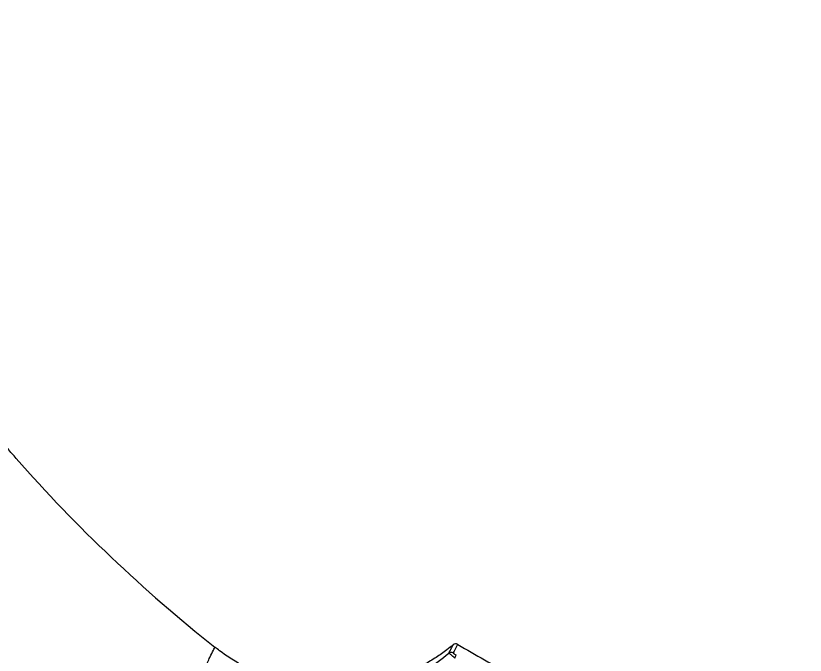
# Model space of a CAD drawing. Header units: millimetres. Extents: x -7245 to 6306, y -6696 to 5973.
# Drawn here: x -2664.7 to -2456.4, y 1996.9 to 2165.5 of the extents above; entities that cross this region are included whole.
import ezdxf

# ---------------------------------------------------------------- set-up
doc = ezdxf.new("R2010")
doc.units = ezdxf.units.MM
for name, color, linetype in [('DIKOM_ОБЪЕКТ', 7, 'Continuous'), ('DIKOM_РАЗМЕР_ЗОНА', 7, 'Continuous'), ('DIKOM_РАЗМЕР_ОБЪЕКТА', 7, 'Continuous')]:
    doc.layers.add(name, color=color, linetype=linetype)
doc.styles.add('style1', font='arial.ttf', dxfattribs={"width": 0.8})
doc.dimstyles.new('1-50', dxfattribs={"dimtxt": 300, "dimasz": 200, "dimexe": 100, "dimexo": 0, "dimgap": 100, "dimtad": 1, "dimtxsty": 'style1', "dimcen": 200, "dimclrd": 7, "dimclre": 7, "dimclrt": 7, "dimadec": 1, "dimazin": 2, "dimtfac": 1, "dimtmove": 0, "dimatfit": 2, "dimfxl": 0, "dimlwd": 25, "dimlwe": 18, "dimarcsym": 0})

# ---------------------------------------------------------------- blocks, each defined once
blk = doc.blocks.new('*D10')
at = {"layer": 'Defpoints', "color": 0, "transparency": 16777216}
for p in [(-4365.71, 2792.53), (4306.16, 475.6), (4306.16, -5965.27)]:
    blk.add_point(p, dxfattribs=at)
at = {"layer": 'DIKOM_РАЗМЕР_ОБЪЕКТА', "color": 7, "lineweight": 18, "transparency": 16777216}
for p, q in [((-4365.71, 2792.53), (-4365.71, -6065.27)), ((4306.16, 475.6), (4306.16, -6065.27))]:
    blk.add_line(p, q, dxfattribs=at)
at = {"layer": 'DIKOM_РАЗМЕР_ОБЪЕКТА', "color": 7, "lineweight": 25, "transparency": 16777216}
blk.add_line((-4165.71, -5965.27), (4106.16, -5965.27), dxfattribs=at)
at = {"layer": 'DIKOM_РАЗМЕР_ОБЪЕКТА', "color": 7, "transparency": 16777216}
for points in [[(-4165.71, -5931.93), (-4165.71, -5998.6), (-4365.71, -5965.27)], [(4106.16, -5931.93), (4106.16, -5998.6), (4306.16, -5965.27)]]:
    blk.add_solid(points, dxfattribs=at)
at = {"layer": 'DIKOM_РАЗМЕР_ОБЪЕКТА', "color": 7, "transparency": 16777216, "insert": (-85.78, -5712.1), "char_height": 300, "attachment_point": 5, "style": 'style1'}
blk.add_mtext('8650', dxfattribs=at)
blk = doc.blocks.new('*D11')
at = {"layer": 'Defpoints', "color": 0, "transparency": 16777216}
for p in [(-3472.32, 4472.83), (-6199.73, -2928.86), (1850.21, -2928.86)]:
    blk.add_point(p, dxfattribs=at)
at = {"layer": 'DIKOM_РАЗМЕР_ОБЪЕКТА', "color": 7, "lineweight": 18, "transparency": 16777216}
for p, q in [((-3472.32, 4472.83), (-6299.73, 4472.83)), ((1850.21, -2928.86), (-6299.73, -2928.86))]:
    blk.add_line(p, q, dxfattribs=at)
at = {"layer": 'DIKOM_РАЗМЕР_ОБЪЕКТА', "color": 7, "lineweight": 25, "transparency": 16777216}
blk.add_line((-6199.73, 4272.83), (-6199.73, -2728.86), dxfattribs=at)
at = {"layer": 'DIKOM_РАЗМЕР_ОБЪЕКТА', "color": 7, "transparency": 16777216}
for points in [[(-6233.06, 4272.83), (-6166.39, 4272.83), (-6199.73, 4472.83)], [(-6233.06, -2728.86), (-6166.39, -2728.86), (-6199.73, -2928.86)]]:
    blk.add_solid(points, dxfattribs=at)
at = {"layer": 'DIKOM_РАЗМЕР_ОБЪЕКТА', "color": 7, "transparency": 16777216, "insert": (-6452.9, 984.54), "char_height": 300, "attachment_point": 5, "rotation": 90, "style": 'style1'}
blk.add_mtext('7400', dxfattribs=at)
blk = doc.blocks.new('*D13')
at = {"layer": 'Defpoints', "color": 0, "transparency": 16777216}
for p in [(-4231.86, 5972.83), (-6795, -4928.88), (1792.4, -4928.88)]:
    blk.add_point(p, dxfattribs=at)
at = {"layer": 'DIKOM_РАЗМЕР_ЗОНА', "color": 7, "lineweight": 18, "transparency": 16777216}
for p, q in [((-4231.86, 5972.83), (-6895, 5972.83)), ((1792.4, -4928.88), (-6895, -4928.88))]:
    blk.add_line(p, q, dxfattribs=at)
at = {"layer": 'DIKOM_РАЗМЕР_ЗОНА', "color": 7, "lineweight": 25, "transparency": 16777216}
blk.add_line((-6795, 5772.83), (-6795, -4728.88), dxfattribs=at)
at = {"layer": 'DIKOM_РАЗМЕР_ЗОНА', "color": 7, "transparency": 16777216}
for points in [[(-6828.33, 5772.83), (-6761.67, 5772.83), (-6795, 5972.83)], [(-6828.33, -4728.88), (-6761.67, -4728.88), (-6795, -4928.88)]]:
    blk.add_solid(points, dxfattribs=at)
at = {"layer": 'DIKOM_РАЗМЕР_ЗОНА', "color": 7, "transparency": 16777216, "insert": (-7048.17, 972.94), "char_height": 300, "attachment_point": 5, "rotation": 90, "style": 'style1'}
blk.add_mtext('10900', dxfattribs=at)

msp = doc.modelspace()

# ---------------------------------------------------------------- linework, layer by layer
at = {"layer": 'DIKOM_ОБЪЕКТ', "color": 7, "linetype": 'Continuous', "lineweight": 15}
msp.add_line((-2550.439, 1997.402), (-2550.322, 1997.622), dxfattribs=at)
for centre, radius, start, end in [((-2359.315, 2317.953), 407, 221.40243, 231.59844), ((-2359.315, 2317.953), 580.869, 211.098554, 241.901446), ((-2359.315, 2317.953), 579.133, 211.098848, 241.901152), ((-2548.608, 1998.878), 1, 59.22935, 129.99315), ((-2359.315, 2317.953), 370, 239.32132, 241.84547), ((-2549.804, 1996.628), 1.001, 59.3049, 129.37768), ((-2554.748, 1999.747), 6.884, 328.53081, 335.48586)]:
    msp.add_arc(centre, radius, start, end, dxfattribs=at)
for points, knots in [([(-2664.58, 2048.802), (-2665.303, 2049.64), (-2666.908, 2051.498), (-2669.074, 2054.607), (-2671.116, 2058.039), (-2672.851, 2061.581), (-2674.286, 2065.201), (-2675.424, 2068.876), (-2676.267, 2072.581), (-2676.822, 2076.294), (-2677.094, 2079.99), (-2677.094, 2083.648), (-2676.833, 2087.248), (-2676.322, 2090.767), (-2675.575, 2094.188), (-2674.611, 2097.494), (-2673.444, 2100.665), (-2672.098, 2103.688), (-2670.589, 2106.545), (-2668.985, 2109.194), (-2667.808, 2110.832), (-2667.243, 2111.618)], [0, 0, 0, 0, 0.0487995, 0.1082497, 0.1669108, 0.2248317, 0.2820412, 0.3385563, 0.3943874, 0.4495383, 0.5039999, 0.5577601, 0.6107937, 0.6630662, 0.7145422, 0.7651526, 0.8148392, 0.8635049, 0.9110419, 0.9573108, 1, 1, 1, 1]), ([(-2675.385, 1871.734), (-2673.166, 1876.119), (-2668.729, 1884.891), (-2662.43, 1897.391), (-2656.411, 1909.372), (-2650.513, 1921.149), (-2644.808, 1932.582), (-2639.36, 1943.54), (-2634.323, 1953.712), (-2629.73, 1963.02), (-2625.609, 1971.404), (-2622.086, 1978.597), (-2619.14, 1984.629), (-2616.738, 1989.561), (-2614.811, 1993.527), (-2613.37, 1996.499), (-2612.49, 1998.314), (-2612.103, 1999.116), (-2612.185, 1998.945), (-2612.2, 1998.915)], [0, 0, 0, 0, 0.0566673, 0.1133347, 0.1705659, 0.2277969, 0.2910647, 0.3543813, 0.4176486, 0.4827803, 0.5479668, 0.6130972, 0.6743748, 0.7356981, 0.7969749, 0.8600201, 0.9231162, 0.9861607, 1, 1, 1, 1]), ([(-2549.264, 1999.664), (-2549.825, 1999.201), (-2551.274, 1998.002), (-2553.797, 1996.26), (-2556.825, 1994.427), (-2560.04, 1992.794), (-2563.403, 1991.38), (-2566.891, 1990.206), (-2570.477, 1989.287), (-2574.138, 1988.634), (-2577.85, 1988.253), (-2581.589, 1988.15), (-2585.333, 1988.328), (-2589.059, 1988.786), (-2592.871, 1989.548), (-2596.723, 1990.641), (-2600.56, 1992.082), (-2604.223, 1993.803), (-2607.676, 1995.8), (-2610.308, 1997.545), (-2611.717, 1998.702), (-2612.111, 1999.026)], [0, 0, 0, 0, 0.0320936, 0.0829335, 0.1351087, 0.1881765, 0.2418529, 0.295965, 0.35039, 0.4050429, 0.4598819, 0.5148552, 0.5699326, 0.6250941, 0.6803266, 0.7413046, 0.8015621, 0.8609738, 0.919605, 0.9774964, 1, 1, 1, 1]), ([(-2550.322, 1997.622), (-2550.022, 1998.186), (-2549.408, 1999.341), (-2549.318, 1999.511), (-2549.272, 1999.598)], [0, 0, 0, 0, 0.4880639, 1, 1, 1, 1]), ([(-2548.102, 1999.731), (-2548.149, 1999.641), (-2548.246, 1999.459), (-2548.942, 1998.148), (-2549.293, 1997.489)], [0, 0, 0, 0, 0.4970038, 1, 1, 1, 1]), ([(-2549.272, 1999.598), (-2549.254, 1999.63), (-2549.235, 1999.665), (-2549.247, 1999.646), (-2549.248, 1999.644)], [0, 0, 0, 0, 0.9132952, 1, 1, 1, 1]), ([(-2581.587, 1985.163), (-2580.266, 1985.25), (-2576.298, 1985.513), (-2569.722, 1986.879), (-2562.514, 1989.561), (-2555.987, 1993.073), (-2552.299, 1995.95), (-2550.439, 1997.402)], [0, 0, 0, 0, 0.1161099, 0.3488672, 0.5873493, 0.7918641, 1, 1, 1, 1]), ([(-2548.877, 1996.153), (-2549.05, 1996.296), (-2549.398, 1996.584), (-2549.864, 1996.963), (-2550.216, 1997.244), (-2550.396, 1997.38), (-2550.428, 1997.396), (-2550.439, 1997.402)], [0, 0, 0, 0, 0.2222544, 0.4447971, 0.6638655, 0.8806227, 1, 1, 1, 1]), ([(-2549.293, 1997.489), (-2549.292, 1997.479), (-2549.292, 1997.456), (-2549.207, 1997.371), (-2549.031, 1997.236), (-2548.778, 1997.066), (-2548.583, 1996.949), (-2548.485, 1996.89)], [0, 0, 0, 0, 0.1487653, 0.3486673, 0.5574026, 0.7792105, 1, 1, 1, 1])]:
    msp.add_open_spline(points, degree=3, knots=knots, dxfattribs=at)

# ---------------------------------------------------------------- dimensions: what is measured, and where the dimension line sits
at = {"layer": 'DIKOM_РАЗМЕР_ЗОНА'}
dim = msp.add_linear_dim(base=(-6795.001, -4928.879), p1=(-4231.865, 5972.834), p2=(1792.398, -4928.879), angle=90, text='10900', dimstyle='1-50', dxfattribs=at)
dim.commit()
dim.dimension.update_dxf_attribs({"geometry": '*D13', "text_midpoint": (-6795.001, 972.936), "dimtype": 160})
at = {"layer": 'DIKOM_РАЗМЕР_ОБЪЕКТА'}
dim = msp.add_linear_dim(base=(-6199.728, -2928.864), p1=(-3472.315, 4472.834), p2=(1850.213, -2928.864), angle=90, text='7400', dimstyle='1-50', dxfattribs=at)
dim.commit()
dim.dimension.update_dxf_attribs({"geometry": '*D11', "text_midpoint": (-6199.728, 984.539), "dimtype": 160})
dim = msp.add_linear_dim(base=(4306.158, -5965.268), p1=(-4365.714, 2792.532), p2=(4306.158, 475.605), text='8650', dimstyle='1-50', dxfattribs=at)
dim.commit()
dim.dimension.update_dxf_attribs({"geometry": '*D10', "text_midpoint": (-85.784, -5965.268), "dimtype": 160})

doc.saveas('drawing.dxf')
